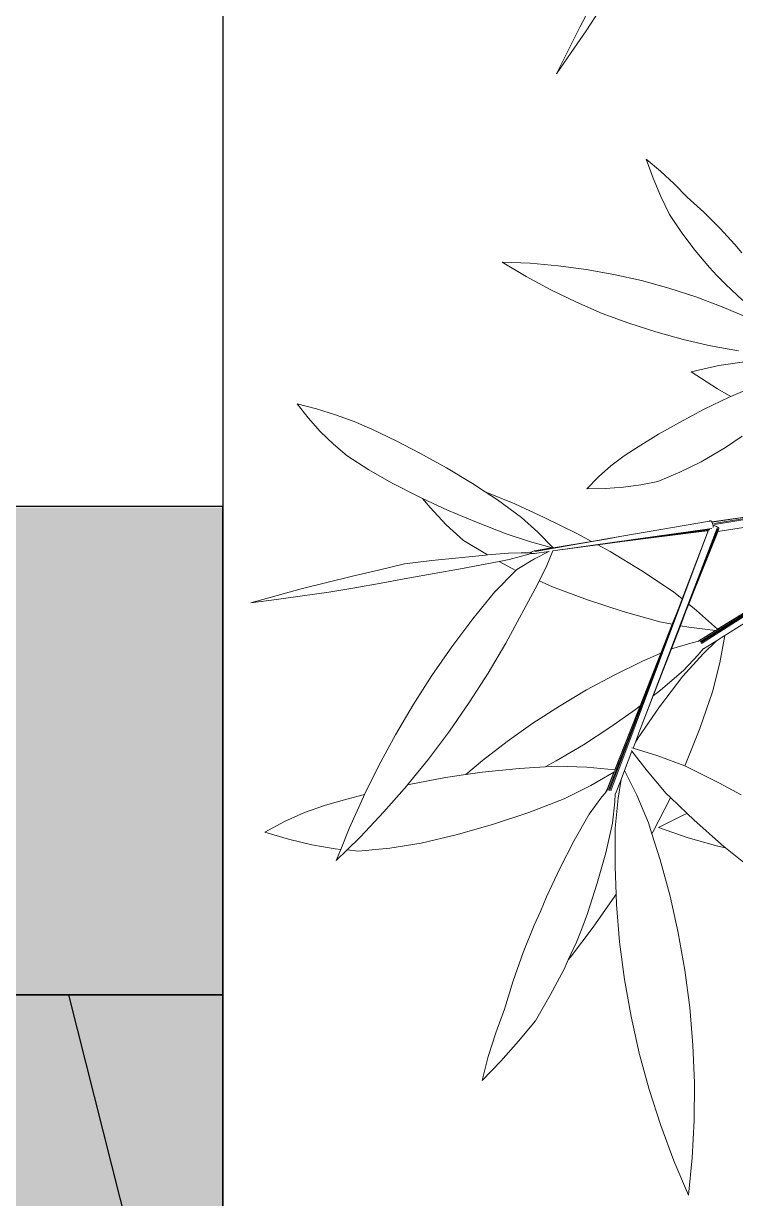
# Model space of a CAD drawing. Header units: millimetres. Extents: x 18 to 174501, y 22 to 24571.
# Drawn here: x 21745.3 to 22036.7, y 4478.5 to 4959.6 of the extents above; entities that cross this region are included whole.
import ezdxf

# ---------------------------------------------------------------- set-up
doc = ezdxf.new("R2010")
doc.units = ezdxf.units.MM
doc.header["$MEASUREMENT"] = 0
doc.linetypes.add('HIDDEN2', pattern=[0.1875, 0.125, -0.0625])
doc.layers.add('AS', color=8, linetype='HIDDEN2', lineweight=5)
doc.layers.add('Edges', color=7, linetype='Continuous', lineweight=18)
doc.layers.add('tampak', color=7, linetype='Continuous')

# ---------------------------------------------------------------- blocks, each defined once
blk = doc.blocks.new('OUTDOOR')
at = {"layer": 'tampak', "transparency": 33554687}
h = blk.add_hatch(dxfattribs=at)
h.set_pattern_fill('DOTS', scale=3000)
h.set_pattern_definition([(0, (2854.53, 0), (93.75, 187.5), [0, -187.5])])
h.paths.add_polyline_path([(1832617.56, 55399.79), (1829266.1, 55399.79), (1829266.1, 55248.33), (1829016.1, 55248.33), (1827567.56, 55248.33), (1827567.56, 53294.79), (1827573.64, 53294.79), (1827573.64, 53188.33), (1828173.64, 53188.33), (1828173.64, 49758.33), (1828023.64, 49757.97), (1828023.64, 49756.87), (1827567.56, 49756.87), (1827567.56, 44386.87), (1833117.56, 44386.87), (1833054.49, 44637.17), (1832872.15, 44637.17), (1832872.25, 44636.45), (1832871.64, 44637.17), (1832617.56, 44637.17)])
h.paths.add_polyline_path([(1827765.96, 54105.94), (1828642.31, 54105.94), (1828642.31, 54329.46), (1827765.96, 54329.46)], flags=24)
h.paths.add_polyline_path([(1827819.18, 54370.2), (1828589.09, 54370.2), (1828589.09, 54593.73), (1827819.18, 54593.73)], flags=24)
blk.add_line((1833117.56, 62258.33), (1833117.56, 44386.87))
for points in [[(1832617.56, 55399.79), (1832617.56, 44637.17), (1833117.56, 44637.17)], [(1833054.49, 44637.17), (1833117.56, 44386.87)]]:
    blk.add_lwpolyline(points)
blk = doc.blocks.new('BAMBOOPLAN')
at = {"layer": 'Edges'}
for p, q in [((-1.9245, -2.5509), (-1.8995, -2.3989)), ((-1.8824, -2.5603), (-1.8439, -2.4105)), ((-1.9245, -2.5509), (-1.9638, -2.8538)), ((-1.9224, -2.7082), (-1.8824, -2.5603)), ((-1.9638, -2.8538), (-1.9224, -2.7082)), ((-1.3053, -3.1546), (-1.2305, -3.2457)), ((-1.3053, -3.1546), (-1.204, -3.1932)), ((-1.204, -3.1932), (-1.104, -3.2375)), ((-1.2305, -3.2457), (-1.1523, -3.3328)), ((-1.104, -3.2375), (-1.0057, -3.2874)), ((-1.0057, -3.2874), (-0.8855, -3.3387)), ((-1.1523, -3.3328), (-1.0709, -3.4158)), ((-0.8855, -3.3387), (-0.7672, -3.3951)), ((-1.0709, -3.4158), (-0.9671, -3.4931)), ((-0.7672, -3.3951), (-0.653, -3.4573)), ((-0.9671, -3.4931), (-0.8599, -3.5657)), ((-0.653, -3.4573), (-0.5972, -3.4909)), ((-0.8599, -3.5657), (-0.7482, -3.6328)), ((-0.7482, -3.6328), (-0.6925, -3.6632)), ((-0.6925, -3.6632), (-0.6286, -3.6951)), ((-0.6286, -3.6951), (-0.5015, -3.7522)), ((-1.2631, -3.8532), (-1.0986, -3.8351)), ((-1.0986, -3.8351), (-0.9334, -3.8245)), ((-0.9334, -3.8245), (-0.7679, -3.8213)), ((-0.7679, -3.8213), (-0.6025, -3.8257)), ((-0.6025, -3.8257), (-0.4376, -3.8375)), ((-1.748, -3.9518), (-1.5882, -3.9116)), ((-1.5882, -3.9116), (-1.4264, -3.8788)), ((-1.4264, -3.8788), (-1.2631, -3.8532)), ((-1.9055, -3.9991), (-1.748, -3.9518)), ((-1.9055, -3.9991), (-1.7446, -4.0331)), ((-1.7446, -4.0331), (-1.582, -4.0598)), ((-0.5926, -4.0633), (-0.4293, -4.0378)), ((-1.582, -4.0598), (-1.4181, -4.079)), ((-1.4181, -4.079), (-1.2532, -4.0909)), ((-1.2532, -4.0909), (-1.0878, -4.0952)), ((-1.0878, -4.0952), (-0.9223, -4.092)), ((-0.9223, -4.092), (-0.7571, -4.0814)), ((-0.7571, -4.0814), (-0.5926, -4.0633)), ((-0.5092, -4.1577), (-0.362, -4.0815)), ((-0.6511, -4.2453), (-0.5092, -4.1577)), ((-0.6511, -4.2453), (-0.4722, -4.2892)), ((-0.3841, -4.305), (-0.2713, -4.2031)), ((-0.508, -4.4269), (-0.3922, -4.3123)), ((-0.4722, -4.2892), (-0.3841, -4.305)), ((-0.3922, -4.3123), (-0.3841, -4.305)), ((-0.6187, -4.5467), (-0.508, -4.4269)), ((-0.317, -4.598), (-0.2448, -4.5041)), ((0.8777, -4.5233), (-0.0741, -5.7277)), ((-0.7126, -4.6515), (-0.6187, -4.5467)), ((-0.4228, -4.7233), (-0.317, -4.598)), ((0.6276, -4.5805), (-0.2299, -5.0446)), ((-0.8008, -4.7609), (-0.7126, -4.6515)), ((0.5302, -4.6323), (-0.2359, -5.0401)), ((-0.5211, -4.8214), (-0.4228, -4.7233)), ((-0.8607, -4.8369), (-0.8008, -4.7609)), ((0.7009, -4.7444), (-0.0798, -5.7237)), ((-0.9145, -4.9173), (-0.8607, -4.8369)), ((-0.6247, -4.9142), (-0.5211, -4.8214)), ((0.6285, -4.8343), (-0.0851, -5.7205)), ((-0.9621, -5.0018), (-0.9145, -4.9173)), ((-0.7122, -4.9662), (-0.6247, -4.9142)), ((-0.2497, -5.0352), (-0.0144, -4.915)), ((-0.2484, -5.0364), (-0.0144, -4.915)), ((-1.0034, -5.0902), (-0.9621, -5.0018)), ((-0.9018, -5.0543), (-0.8047, -5.0129)), ((-0.8047, -5.0129), (-0.7122, -4.9662)), ((-0.1982, -5.0765), (0.0146, -4.9645)), ((-1.0733, -5.4997), (-0.2368, -5.071)), ((-1.0034, -5.0902), (-0.9018, -5.0543)), ((-0.7974, -5.3603), (-0.246, -5.0815)), ((-0.2642, -5.0351), (-0.7203, -5.2871)), ((-0.2619, -5.0338), (-0.2642, -5.0351)), ((-0.2619, -5.0338), (-0.2577, -5.0316)), ((-0.2545, -5.0321), (-0.2577, -5.0316)), ((-0.2508, -5.0342), (-0.2545, -5.0321)), ((-0.2497, -5.0352), (-0.2508, -5.0342)), ((-0.2502, -6.3412), (-0.2084, -5.0609)), ((-0.2484, -5.0868), (-0.25, -5.0875)), ((-0.2484, -5.0364), (-0.2497, -5.0352)), ((-0.2468, -5.0379), (-0.2484, -5.0364)), ((-0.2483, -5.0867), (-0.2484, -5.0868)), ((-0.2427, -5.0428), (-0.2468, -5.0379)), ((-0.246, -5.0815), (-0.2456, -5.0813)), ((-0.2389, -5.0488), (-0.2427, -5.0428)), ((-0.2355, -5.0552), (-0.2389, -5.0488)), ((-0.2338, -5.0596), (-0.2355, -5.0552)), ((-0.2329, -5.0618), (-0.2338, -5.0596)), ((-0.2288, -5.0514), (-0.2334, -5.0515)), ((-0.2323, -5.064), (-0.2329, -5.0618)), ((-0.2215, -5.0517), (-0.2288, -5.0514)), ((-0.2222, -5.5795), (-0.2032, -5.0622)), ((-0.2144, -5.0524), (-0.2215, -5.0517)), ((-0.1996, -5.0636), (-0.2174, -5.4695)), ((-0.2081, -5.0533), (-0.2144, -5.0524)), ((-0.2029, -5.0546), (-0.2081, -5.0533)), ((-0.1993, -5.056), (-0.2029, -5.0546)), ((-0.1974, -5.0575), (-0.1993, -5.056)), ((-0.1977, -5.0651), (-0.1988, -5.0889)), ((-0.1982, -5.0765), (-0.1988, -5.0889)), ((-0.1976, -5.0666), (-0.1982, -5.0765)), ((-0.1976, -5.0666), (-0.1975, -5.0642)), ((-0.1974, -5.0584), (-0.1974, -5.0575)), ((-0.2517, -5.0884), (-0.7226, -5.323)), ((-0.2888, -5.1089), (-0.7226, -5.323)), ((-0.2538, -5.0917), (-0.2952, -6.7156)), ((-0.2537, -5.0915), (-0.2888, -5.1089)), ((-0.2538, -5.0917), (-0.2888, -5.1089)), ((-0.2538, -5.0917), (-0.2649, -5.4639)), ((-0.2538, -5.0917), (-0.2538, -5.0917)), ((-0.2536, -5.0916), (-0.2537, -5.0915)), ((-0.2535, -5.0915), (-0.2537, -5.0915)), ((-0.2524, -5.0918), (-0.2536, -5.0916)), ((-0.2528, -5.0911), (-0.2535, -5.0915)), ((-0.2534, -5.0915), (-0.2535, -5.0915)), ((-0.2528, -5.0916), (-0.2534, -5.0915)), ((-0.252, -5.0907), (-0.2524, -5.0909)), ((-0.1988, -5.0889), (-0.2174, -5.4695)), ((-2.7682, -5.174), (-2.6505, -5.164)), ((-2.7682, -5.174), (-2.6796, -5.2307)), ((-2.6505, -5.164), (-2.5342, -5.1603)), ((-2.5342, -5.1603), (-2.4194, -5.1628)), ((-2.4194, -5.1628), (-2.3064, -5.1716)), ((-2.3064, -5.1716), (-2.1494, -5.1891)), ((-2.1494, -5.1891), (-1.9947, -5.2126)), ((-1.9947, -5.2126), (-1.8188, -5.2432)), ((-2.6796, -5.2307), (-2.5872, -5.2818)), ((-2.5872, -5.2818), (-2.491, -5.327)), ((-1.8188, -5.2432), (-1.6461, -5.2798)), ((-1.6461, -5.2798), (-1.5597, -5.3015)), ((-0.7203, -5.2871), (-1.171, -5.5362)), ((-0.7203, -5.2871), (-0.8021, -5.332)), ((-2.491, -5.327), (-2.3914, -5.3664)), ((-1.5597, -5.3015), (-1.5595, -5.3015)), ((-1.5595, -5.3015), (-1.3724, -5.3117)), ((-1.5595, -5.3015), (-1.4769, -5.3224)), ((-1.4769, -5.3224), (-1.3101, -5.3732)), ((-1.3724, -5.3117), (-1.1859, -5.3315)), ((-1.1859, -5.3315), (-0.9701, -5.3576)), ((-0.8021, -5.332), (-1.1723, -5.5348)), ((-0.9701, -5.3576), (-0.8781, -5.373)), ((-0.8781, -5.373), (-0.8021, -5.332)), ((-0.8363, -5.38), (-0.7974, -5.3603)), ((-0.7226, -5.323), (-0.7974, -5.3603)), ((-2.3914, -5.3664), (-2.2447, -5.4019)), ((-2.2447, -5.4019), (-2.0947, -5.4313)), ((-1.3101, -5.3732), (-1.1911, -5.4245)), ((-1.1911, -5.4245), (-1.078, -5.481)), ((-1.078, -5.481), (-0.8781, -5.373)), ((-1.0733, -5.4998), (-0.8363, -5.38)), ((-0.8363, -5.38), (-0.7557, -5.3935)), ((-0.7557, -5.3935), (-0.5434, -5.439)), ((-0.014, -5.6188), (0.1452, -5.4257)), ((-0.013, -5.6192), (0.1452, -5.4257)), ((-2.0947, -5.4313), (-1.915, -5.456)), ((-1.915, -5.456), (-1.8948, -5.458)), ((-1.8948, -5.458), (-1.8351, -5.4941)), ((-1.8948, -5.458), (-1.7331, -5.4743)), ((-1.8351, -5.4941), (-1.7125, -5.5576)), ((-1.7331, -5.4743), (-1.5493, -5.4864)), ((-1.5493, -5.4864), (-1.3636, -5.4945)), ((-1.3636, -5.4945), (-1.2209, -5.4921)), ((-1.2209, -5.4921), (-1.083, -5.4837)), ((-1.1759, -5.5333), (-1.0971, -5.4913)), ((-1.1749, -5.5333), (-1.0971, -5.4913)), ((-1.0971, -5.4913), (-1.083, -5.4837)), ((-1.083, -5.4837), (-1.0804, -5.4823)), ((-1.078, -5.481), (-1.0777, -5.4811)), ((-1.0733, -5.4997), (-1.0732, -5.4988)), ((-1.0733, -5.4998), (-1.0733, -5.4997)), ((-0.5434, -5.439), (-0.3278, -5.4946)), ((-0.3278, -5.4946), (-0.2668, -5.5168)), ((-0.2649, -5.4639), (-0.3022, -6.7158)), ((-0.2649, -5.4639), (-0.2668, -5.5168)), ((-0.2174, -5.4695), (-0.2202, -5.5337)), ((0.0385, -5.6397), (0.1865, -5.4552)), ((-1.7125, -5.5576), (-1.588, -5.6117)), ((-1.3151, -5.596), (-1.1873, -5.5503)), ((-1.2458, -5.57), (-1.1912, -5.5514)), ((-1.2361, -5.589), (-1.1864, -5.5537)), ((-1.1916, -5.5491), (-1.1917, -5.5496)), ((-1.1917, -5.5496), (-1.1916, -5.5502)), ((-1.1915, -5.5487), (-1.1916, -5.5491)), ((-1.1916, -5.5502), (-1.1913, -5.551)), ((-1.1768, -5.5339), (-1.1915, -5.5487)), ((-1.1913, -5.551), (-1.1912, -5.5514)), ((-1.1912, -5.5514), (-1.1864, -5.5498)), ((-1.1688, -5.5486), (-1.1864, -5.5537)), ((-1.1864, -5.5537), (-1.1851, -5.5527)), ((-1.1841, -5.552), (-1.1834, -5.5515)), ((-1.1759, -5.5333), (-1.1768, -5.5339)), ((-1.1699, -5.5486), (-1.1698, -5.5486)), ((-1.1688, -5.5486), (-1.0948, -5.5107)), ((-1.1593, -5.5779), (-1.0948, -5.5107)), ((-1.0948, -5.5107), (-1.0936, -5.5094)), ((-1.0797, -5.6023), (-1.0733, -5.4998)), ((-0.2668, -5.5168), (-0.2689, -5.5792)), ((-0.2202, -5.5337), (-0.2222, -5.5795)), ((-0.2202, -5.5337), (-0.1648, -5.5539)), ((-0.1648, -5.5539), (-0.014, -5.6188)), ((-1.588, -5.6117), (-1.4277, -5.6466)), ((-1.4277, -5.6466), (-1.3151, -5.596)), ((-1.3504, -5.6604), (-1.2977, -5.63)), ((-1.3151, -5.596), (-1.2458, -5.57)), ((-1.2977, -5.63), (-1.2361, -5.589)), ((-1.237, -5.6712), (-1.1593, -5.5779)), ((-1.0911, -5.6911), (-1.0797, -5.6023)), ((-0.2689, -5.5792), (-0.3084, -6.7163)), ((-0.273, -5.677), (-0.2689, -5.5792)), ((-0.2256, -5.6697), (-0.2222, -5.5795)), ((-0.1754, -5.6619), (-0.0226, -5.6293)), ((-0.0951, -5.7173), (-0.0226, -5.6293)), ((-0.093, -5.7171), (-0.0209, -5.6289)), ((-0.0226, -5.6293), (-0.0209, -5.6289)), ((-0.0209, -5.6289), (-0.013, -5.6192)), ((-0.014, -5.6188), (-0.013, -5.6192)), ((-1.5808, -5.7165), (-1.4369, -5.6508)), ((-1.5489, -5.7747), (-1.3504, -5.6604)), ((-1.4369, -5.6508), (-1.4277, -5.6466)), ((-1.3504, -5.6604), (-1.2404, -5.6783)), ((-1.3175, -5.8379), (-1.2404, -5.6783)), ((-1.2404, -5.6783), (-1.237, -5.6712)), ((-1.0942, -5.7149), (-1.0911, -5.6911)), ((-1.0911, -5.6911), (-1.006, -5.6976)), ((-1.006, -5.6976), (-0.7875, -5.7043)), ((-0.7875, -5.7043), (-0.5692, -5.701)), ((-0.5692, -5.701), (-0.3469, -5.6884)), ((-0.3469, -5.6884), (-0.273, -5.677)), ((-0.2807, -5.8591), (-0.273, -5.677)), ((-0.2309, -5.8146), (-0.2256, -5.6697)), ((-0.2256, -5.6697), (-0.1754, -5.6619)), ((-0.0525, -5.7532), (0.0033, -5.6836)), ((-0.0462, -5.7818), (0.0033, -5.6836)), ((0.0033, -5.6836), (0.0385, -5.6397)), ((0.0626, -5.7992), (0.0385, -5.6397)), ((-1.7246, -5.7843), (-1.5808, -5.7165)), ((-1.6859, -5.8513), (-1.5489, -5.7747)), ((-1.1576, -6.0986), (-1.0942, -5.7149)), ((-0.2309, -5.8146), (-0.135, -5.7456)), ((-0.135, -5.7456), (-0.0955, -5.7207)), ((-0.0951, -5.7173), (-0.0958, -5.7187)), ((-0.0958, -5.7187), (-0.0955, -5.7207)), ((-0.0955, -5.7207), (-0.0938, -5.7196)), ((-0.0712, -5.7974), (-0.0548, -5.7534)), ((-0.0548, -5.7534), (-0.0542, -5.7518)), ((-0.0525, -5.7532), (-0.0548, -5.7534)), ((-1.8678, -5.8541), (-1.7246, -5.7843)), ((-1.3867, -6.0284), (-1.3175, -5.8379)), ((-0.2417, -6.1086), (-0.2309, -5.8146)), ((-0.122, -5.9117), (-0.0712, -5.7974)), ((-0.1165, -5.9433), (-0.0462, -5.7818)), ((0.0787, -5.9746), (0.0626, -5.7992)), ((-2.0002, -5.9378), (-1.8678, -5.8541)), ((-1.8242, -5.9264), (-1.6859, -5.8513)), ((-0.3673, -5.9384), (-0.2807, -5.8591)), ((-0.2945, -6.189), (-0.2807, -5.8591)), ((-0.2125, -6.0642), (-0.122, -5.9117)), ((-2.1319, -6.0216), (-2.0002, -5.9378)), ((-1.9604, -6.0043), (-1.8242, -5.9264)), ((-0.4971, -6.0686), (-0.3673, -5.9384)), ((-0.1862, -6.1583), (-0.1165, -5.9433)), ((0.0777, -6.2006), (0.0787, -5.9746)), ((-2.2628, -6.1052), (-2.1319, -6.0216)), ((-2.0971, -6.0803), (-1.9604, -6.0043)), ((-1.449, -6.2221), (-1.3867, -6.0284)), ((-2.3925, -6.1885), (-2.2628, -6.1052)), ((-2.2342, -6.1543), (-2.0971, -6.0803)), ((-1.1983, -6.2989), (-1.1576, -6.0986)), ((-0.6218, -6.2042), (-0.4971, -6.0686)), ((-0.2502, -6.3412), (-0.2417, -6.1086)), ((-0.2417, -6.1086), (-0.2125, -6.0642)), ((-2.3712, -6.2261), (-2.2342, -6.1543)), ((-0.2454, -6.3706), (-0.1862, -6.1583)), ((-2.3925, -6.1885), (-2.6436, -6.3622)), ((-2.5078, -6.2954), (-2.3712, -6.2261)), ((-1.5042, -6.4185), (-1.449, -6.2221)), ((-0.741, -6.3449), (-0.6218, -6.2042)), ((-0.4208, -6.3676), (-0.3135, -6.2179)), ((-0.3135, -6.2179), (-0.2945, -6.189)), ((-0.3009, -6.3423), (-0.2945, -6.189)), ((0.0677, -6.4208), (0.0777, -6.2006)), ((-2.6436, -6.3622), (-2.5078, -6.2954)), ((-1.2462, -6.4975), (-1.1983, -6.2989)), ((-0.8543, -6.4903), (-0.741, -6.3449)), ((-0.5342, -6.513), (-0.4208, -6.3676)), ((-0.3125, -6.5924), (-0.3009, -6.3423)), ((-0.3114, -6.5921), (-0.3009, -6.3423)), ((-0.2521, -6.3996), (-0.2502, -6.3412)), ((-0.2521, -6.3996), (-0.2454, -6.3706)), ((-1.5521, -6.6171), (-1.5042, -6.4185)), ((-0.2533, -6.4363), (-0.2603, -6.4365)), ((-0.2539, -6.4553), (-0.2581, -6.4525)), ((-0.2579, -6.5776), (-0.2539, -6.4553)), ((-0.1325, -6.5364), (-0.2539, -6.4553)), ((-0.2533, -6.4363), (-0.2521, -6.3996)), ((-0.1025, -6.4321), (-0.2533, -6.4363)), ((0.0662, -6.437), (-0.1025, -6.4321)), ((0.0662, -6.437), (0.0677, -6.4208)), ((0.0709, -6.4372), (0.0662, -6.437)), ((0.2918, -6.4651), (0.0709, -6.4372)), ((-1.3014, -6.6939), (-1.2462, -6.4975)), ((-0.9617, -6.6401), (-0.8543, -6.4903)), ((-0.6534, -6.6537), (-0.5342, -6.513)), ((0.4343, -6.4892), (0.2918, -6.4651)), ((-0.472, -6.6309), (-0.3125, -6.5924)), ((-0.3125, -6.5924), (-0.3114, -6.5921)), ((-0.3119, -6.6046), (-0.3114, -6.5921)), ((-0.2598, -6.6338), (-0.2579, -6.5776)), ((-0.143, -6.6908), (-0.2579, -6.5776)), ((0.0171, -6.6243), (-0.1325, -6.5364)), ((-1.5928, -6.8174), (-1.5521, -6.6171)), ((-1.0627, -6.7938), (-0.9617, -6.6401)), ((-0.7034, -6.7081), (-0.6534, -6.6537)), ((-0.6381, -6.6812), (-0.472, -6.6309)), ((-0.4157, -6.7237), (-0.3131, -6.6059)), ((-0.3179, -6.7097), (-0.3131, -6.6059)), ((-0.3167, -6.7184), (-0.3119, -6.6046)), ((-0.3131, -6.6059), (-0.3119, -6.6046)), ((-0.2627, -6.723), (-0.2598, -6.6338)), ((-0.2405, -6.7421), (-0.2598, -6.6338)), ((0.0478, -6.6386), (0.0171, -6.6243)), ((0.0176, -6.8592), (0.0476, -6.6405)), ((0.0476, -6.6405), (0.0478, -6.6386)), ((0.1706, -6.6957), (0.0478, -6.6386)), ((-1.3637, -6.8876), (-1.3014, -6.6939)), ((-0.844, -6.766), (-0.7034, -6.7081)), ((-0.7034, -6.7081), (-0.6381, -6.6812)), ((-0.5371, -6.8477), (-0.4157, -6.7237)), ((-0.3237, -6.7413), (-0.3179, -6.7097)), ((-0.3237, -6.7413), (-0.3166, -6.7228)), ((-0.3183, -6.7198), (-0.3179, -6.7097)), ((-0.3183, -6.7198), (-0.318, -6.7213)), ((-0.318, -6.7213), (-0.3166, -6.7228)), ((-0.3166, -6.7228), (-0.3159, -6.7209)), ((-0.2644, -6.7245), (-0.2649, -6.7229)), ((-0.2627, -6.723), (-0.2644, -6.7245)), ((-0.2511, -6.7696), (-0.2644, -6.7245)), ((-0.0249, -6.8214), (-0.143, -6.6908)), ((0.0379, -6.8271), (0.1554, -6.7088)), ((0.1554, -6.7088), (0.1706, -6.6957)), ((0.219, -6.7181), (0.1706, -6.6957)), ((0.4195, -6.8014), (0.219, -6.7181)), ((-1.1274, -6.9016), (-1.0627, -6.7938)), ((-1.0411, -6.857), (-0.844, -6.766)), ((-0.3706, -6.8857), (-0.3333, -6.7664)), ((-0.3333, -6.7664), (-0.3237, -6.7413)), ((-0.2232, -6.8915), (-0.2511, -6.7696)), ((-0.1998, -6.9134), (-0.2405, -6.7421)), ((0.4484, -6.8119), (0.4195, -6.8014)), ((-1.6259, -7.019), (-1.5928, -6.8174)), ((-1.1274, -6.9016), (-1.0411, -6.857)), ((-0.7074, -6.9911), (-0.5371, -6.8477)), ((0.0147, -6.8747), (-0.0249, -6.8214)), ((0.0147, -6.8747), (0.0176, -6.8592)), ((0.0379, -6.8271), (0.2221, -6.8281)), ((0.2221, -6.8281), (0.4023, -6.8176)), ((0.4023, -6.8176), (0.4484, -6.8119)), ((0.6238, -6.8756), (0.4484, -6.8119)), ((-1.4298, -7.0697), (-1.3637, -6.8876)), ((-1.2341, -6.9568), (-1.1274, -6.9016)), ((-0.4035, -7.06), (-0.3706, -6.8857)), ((-0.2042, -7.0678), (-0.2232, -6.8915)), ((-0.1266, -7.1273), (-0.1998, -6.9134)), ((0.1099, -7.0029), (0.0147, -6.8747)), ((-1.4225, -7.0654), (-1.2341, -6.9568)), ((-0.8801, -7.1247), (-0.7074, -6.9911)), ((0.2339, -7.1851), (0.1099, -7.0029)), ((-1.6496, -7.2055), (-1.6259, -7.019)), ((-1.5088, -7.265), (-1.4329, -7.0781)), ((-1.4329, -7.0781), (-1.4298, -7.0697)), ((-1.4298, -7.0697), (-1.4225, -7.0654)), ((-0.4292, -7.2421), (-0.4035, -7.06)), ((-0.1929, -7.2529), (-0.2042, -7.0678)), ((-1.059, -7.2504), (-0.8801, -7.1247)), ((-0.0685, -7.2767), (-0.1266, -7.1273)), ((-1.7394, -7.2656), (-1.6496, -7.2055)), ((-1.6516, -7.2212), (-1.6496, -7.2055)), ((0.3496, -7.3729), (0.2339, -7.1851)), ((-1.8458, -7.3386), (-1.7394, -7.2656)), ((-1.6697, -7.4237), (-1.6516, -7.2212)), ((-1.5913, -7.4477), (-1.5088, -7.265)), ((-1.2434, -7.3679), (-1.059, -7.2504)), ((-0.4476, -7.4254), (-0.4292, -7.2421)), ((-0.1891, -7.4387), (-0.1929, -7.2529)), ((-0.0719, -7.2912), (-0.0685, -7.2767)), ((-0.0467, -7.3327), (-0.0685, -7.2767)), ((-1.9462, -7.4196), (-1.8458, -7.3386)), ((-0.1312, -7.5035), (-0.0719, -7.2912)), ((0.0425, -7.5345), (-0.0467, -7.3327)), ((-2.0404, -7.5082), (-1.9462, -7.4196)), ((-1.6765, -7.5546), (-1.6697, -7.4237)), ((-1.4075, -7.4537), (-1.2434, -7.3679)), ((0.4568, -7.5659), (0.3496, -7.3729)), ((-1.6404, -7.546), (-1.5913, -7.4477)), ((-1.5761, -7.5308), (-1.4075, -7.4537)), ((-0.4531, -7.5174), (-0.4476, -7.4254)), ((-0.1911, -7.5338), (-0.1891, -7.4387)), ((-2.1281, -7.6042), (-2.0404, -7.5082)), ((-1.8444, -7.5849), (-1.7082, -7.5621)), ((-1.7082, -7.5621), (-1.6765, -7.5546)), ((-1.6802, -7.6258), (-1.6404, -7.546)), ((-1.6802, -7.6258), (-1.6765, -7.5546)), ((-1.6404, -7.546), (-1.5761, -7.5308)), ((-0.4617, -7.6038), (-0.4531, -7.5174)), ((-0.1999, -7.7126), (-0.1312, -7.5035)), ((-0.1959, -7.6184), (-0.1911, -7.5338)), ((0.1408, -7.7321), (0.0425, -7.5345)), ((-2.1281, -7.6042), (-1.9845, -7.5989)), ((-1.9845, -7.5989), (-1.8444, -7.5849)), ((-0.4715, -7.7771), (-0.4617, -7.6038)), ((-0.2071, -7.7316), (-0.1959, -7.6184)), ((0.5551, -7.7635), (0.4568, -7.5659)), ((-0.2131, -7.7912), (-0.2071, -7.7316)), ((-0.2071, -7.7316), (-0.1999, -7.7126)), ((0.248, -7.9251), (0.1408, -7.7321)), ((0.6443, -7.9652), (0.5551, -7.7635)), ((-0.4719, -7.9517), (-0.4715, -7.7771)), ((-0.2393, -7.9619), (-0.2131, -7.7912)), ((-0.4651, -8.1259), (-0.4719, -7.9517)), ((-0.2731, -8.1312), (-0.2393, -7.9619)), ((0.3637, -8.1129), (0.248, -7.9251)), ((0.7243, -8.1707), (0.6443, -7.9652)), ((-0.469, -8.2728), (-0.4651, -8.1259)), ((-0.3266, -8.2766), (-0.2731, -8.1312)), ((0.4877, -8.2951), (0.3637, -8.1129)), ((0.7947, -8.3792), (0.7243, -8.1707)), ((-0.4653, -8.4186), (-0.469, -8.2728)), ((-0.3869, -8.4205), (-0.3266, -8.2766)), ((0.6197, -8.4713), (0.4877, -8.2951)), ((0.8554, -8.5904), (0.7947, -8.3792)), ((-0.454, -8.5627), (-0.4653, -8.4186)), ((-0.454, -8.5627), (-0.3869, -8.4205)), ((0.7593, -8.6409), (0.6197, -8.4713)), ((0.9063, -8.8037), (0.8554, -8.5904)), ((0.9063, -8.8037), (0.7593, -8.6409))]:
    blk.add_line(p, q, dxfattribs=at)
blk = doc.blocks.new('KOLOM')
at = {"layer": 'tampak', "transparency": 33554687}
h = blk.add_hatch(color=5, dxfattribs=at)
h.dxf.hatch_style = 1
h.paths.add_polyline_path([(1780621.98, 55617.67), (1780421.98, 55617.67), (1780421.98, 55217.67), (1780621.98, 55217.67)])
h.paths.add_polyline_path([(1780621.98, 52920.47), (1780421.98, 52920.47), (1780421.98, 52520.47), (1780621.98, 52520.47)])
h.paths.add_polyline_path([(1780621.98, 50225.87), (1780421.98, 50225.87), (1780421.98, 49825.87), (1780621.98, 49825.87)])
h.paths.add_polyline_path([(1780621.98, 47518.78), (1780421.98, 47518.78), (1780421.98, 47118.78), (1780621.98, 47118.78)])
h.paths.add_polyline_path([(1780621.98, 44836.68), (1780421.98, 44836.68), (1780421.98, 44436.68), (1780621.98, 44436.68)])
blk.add_lwpolyline([(1780422.2, 44837.17), (1780422.2, 44437.17), (1780622.2, 44437.17), (1780622.2, 44837.17), (1780422.2, 44837.17)])
blk = doc.blocks.new('GRID')
at = {"layer": 'AS', "ltscale": 1000}
blk.add_line((1830263.03, 43110.57), (1830263.03, 63784.83), dxfattribs=at)

msp = doc.modelspace()

# ---------------------------------------------------------------- linework, layer by layer
msp.add_lwpolyline([(21826.8, 15324.47), (21826.8, 4561.84), (21326.8, 4561.84), (21326.8, 15324.47), (21826.8, 15324.47)])

# ---------------------------------------------------------------- block references
for name, p in [('GRID', (-1808436.23, -40075.32)), ('KOLOM', (-1758795.4, -40075.32)), ('OUTDOOR', (-1811290.76, -40075.32))]:
    msp.add_blockref(name, p)
at = {"xscale": 69.97983938875464, "yscale": 69.97983938875464, "zscale": 69.97983938875464, "rotation": 340.9588725647666}
msp.add_blockref('BAMBOOPLAN', (22158.48, 5082.93), dxfattribs=at)

doc.saveas('drawing.dxf')
